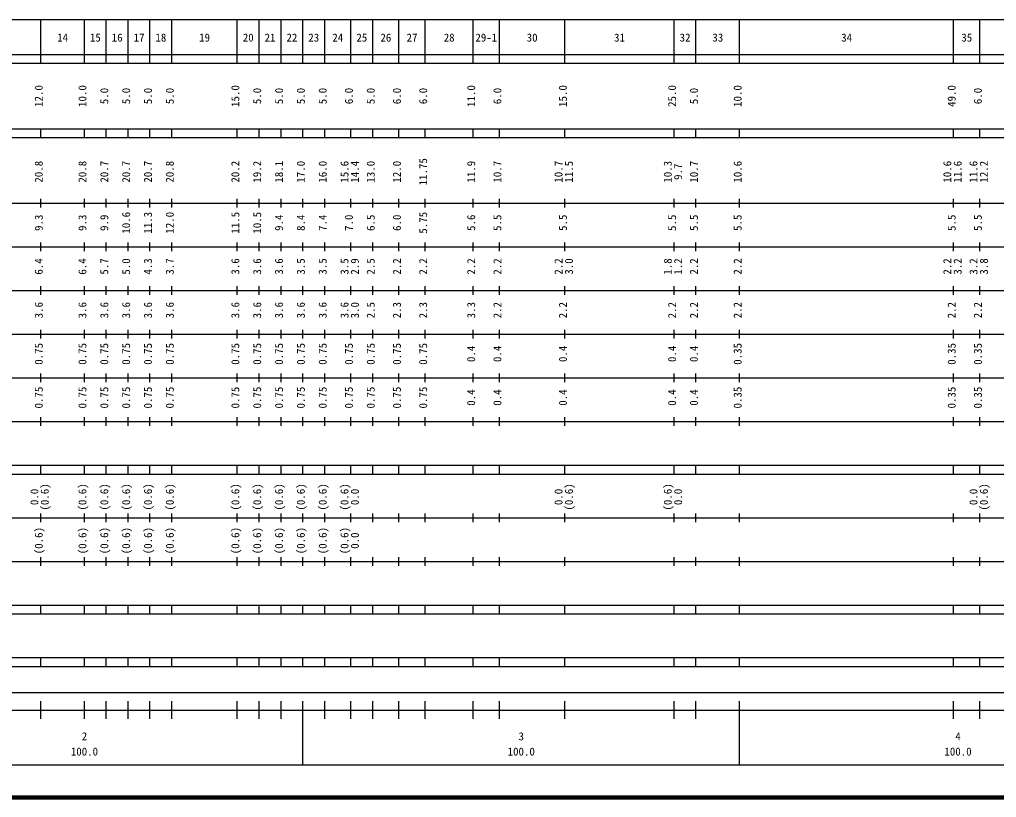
# Model space of a CAD drawing. Units: millimetres on the paper, enlarged 1000 times. Extents: x 40000 to 680000, y 20000 to 380000.
# Drawn here: x 203140 to 426799, y 20000 to 198000 of the extents above; entities that cross this region are included whole.
import ezdxf
from ezdxf.enums import TextEntityAlignment as Align

# ---------------------------------------------------------------- set-up
doc = ezdxf.new("R2010")
doc.units = ezdxf.units.MM
doc.header["$LTSCALE"] = 1000
doc.layers.add('M-TTL', color=2, linetype='Continuous', lineweight=140)
doc.layers.add('M-TTL-BAND', color=7, linetype='Continuous', lineweight=25)
doc.styles.add('ＭＳ ゴシック', font='')
doc.styles.get('ＭＳ ゴシック').set_extended_font_data('MS Gothic')

msp = doc.modelspace()

# ---------------------------------------------------------------- linework, layer by layer
at = {"layer": 'M-TTL'}
msp.add_line((40000, 20000), (680000, 20000), dxfattribs=at)
at = {"layer": 'M-TTL-BAND'}
for p, q in [((68000, 198000), (579000, 198000)), ((208000, 188000), (208000, 198000)), ((218000, 188000), (218000, 198000)), ((223000, 188000), (223000, 198000)), ((228000, 188000), (228000, 198000)), ((233000, 188000), (233000, 198000)), ((238000, 188000), (238000, 198000)), ((253000, 188000), (253000, 198000)), ((258000, 188000), (258000, 198000)), ((263000, 188000), (263000, 198000)), ((268000, 188000), (268000, 198000)), ((273000, 188000), (273000, 198000)), ((279000, 188000), (279000, 198000)), ((284000, 188000), (284000, 198000)), ((290000, 188000), (290000, 198000)), ((296000, 188000), (296000, 198000)), ((307000, 188000), (307000, 198000)), ((313000, 188000), (313000, 198000)), ((328000, 188000), (328000, 198000)), ((353000, 188000), (353000, 198000)), ((358000, 188000), (358000, 198000)), ((368000, 188000), (368000, 198000)), ((417000, 188000), (417000, 198000)), ((423000, 188000), (423000, 198000)), ((40000, 190000), (579000, 190000)), ((40000, 188000), (579000, 188000)), ((40000, 173000), (579000, 173000)), ((208000, 171000), (208000, 173000)), ((218000, 171000), (218000, 173000)), ((223000, 171000), (223000, 173000)), ((228000, 171000), (228000, 173000)), ((233000, 171000), (233000, 173000)), ((238000, 171000), (238000, 173000)), ((253000, 171000), (253000, 173000)), ((258000, 171000), (258000, 173000)), ((263000, 171000), (263000, 173000)), ((268000, 171000), (268000, 173000)), ((273000, 171000), (273000, 173000)), ((279000, 171000), (279000, 173000)), ((284000, 171000), (284000, 173000)), ((290000, 171000), (290000, 173000)), ((296000, 171000), (296000, 173000)), ((307000, 171000), (307000, 173000)), ((313000, 171000), (313000, 173000)), ((328000, 171000), (328000, 173000)), ((353000, 171000), (353000, 173000)), ((358000, 171000), (358000, 173000)), ((368000, 171000), (368000, 173000)), ((417000, 171000), (417000, 173000)), ((423000, 171000), (423000, 173000)), ((40000, 171000), (579000, 171000)), ((208000, 155000), (208000, 157000)), ((218000, 155000), (218000, 157000)), ((223000, 155000), (223000, 157000)), ((228000, 155000), (228000, 157000)), ((233000, 155000), (233000, 157000)), ((238000, 155000), (238000, 157000)), ((253000, 155000), (253000, 157000)), ((258000, 155000), (258000, 157000)), ((263000, 155000), (263000, 157000)), ((268000, 155000), (268000, 157000)), ((273000, 155000), (273000, 157000)), ((279000, 155000), (279000, 157000)), ((284000, 155000), (284000, 157000)), ((290000, 155000), (290000, 157000)), ((296000, 155000), (296000, 157000)), ((307000, 155000), (307000, 157000)), ((313000, 155000), (313000, 157000)), ((328000, 155000), (328000, 157000)), ((353000, 155000), (353000, 157000)), ((358000, 155000), (358000, 157000)), ((368000, 155000), (368000, 157000)), ((417000, 155000), (417000, 157000)), ((423000, 155000), (423000, 157000)), ((40000, 156000), (579000, 156000)), ((46000, 146000), (579000, 146000)), ((208000, 145000), (208000, 147000)), ((218000, 145000), (218000, 147000)), ((223000, 145000), (223000, 147000)), ((228000, 145000), (228000, 147000)), ((233000, 145000), (233000, 147000)), ((238000, 145000), (238000, 147000)), ((253000, 145000), (253000, 147000)), ((258000, 145000), (258000, 147000)), ((263000, 145000), (263000, 147000)), ((268000, 145000), (268000, 147000)), ((273000, 145000), (273000, 147000)), ((279000, 145000), (279000, 147000)), ((284000, 145000), (284000, 147000)), ((290000, 145000), (290000, 147000)), ((296000, 145000), (296000, 147000)), ((307000, 145000), (307000, 147000)), ((313000, 145000), (313000, 147000)), ((328000, 145000), (328000, 147000)), ((353000, 145000), (353000, 147000)), ((358000, 145000), (358000, 147000)), ((368000, 145000), (368000, 147000)), ((417000, 145000), (417000, 147000)), ((423000, 145000), (423000, 147000)), ((208000, 135000), (208000, 137000)), ((218000, 135000), (218000, 137000)), ((223000, 135000), (223000, 137000)), ((228000, 135000), (228000, 137000)), ((233000, 135000), (233000, 137000)), ((238000, 135000), (238000, 137000)), ((253000, 135000), (253000, 137000)), ((258000, 135000), (258000, 137000)), ((263000, 135000), (263000, 137000)), ((268000, 135000), (268000, 137000)), ((273000, 135000), (273000, 137000)), ((279000, 135000), (279000, 137000)), ((284000, 135000), (284000, 137000)), ((290000, 135000), (290000, 137000)), ((296000, 135000), (296000, 137000)), ((307000, 135000), (307000, 137000)), ((313000, 135000), (313000, 137000)), ((328000, 135000), (328000, 137000)), ((353000, 135000), (353000, 137000)), ((358000, 135000), (358000, 137000)), ((368000, 135000), (368000, 137000)), ((417000, 135000), (417000, 137000)), ((423000, 135000), (423000, 137000)), ((52000, 136000), (579000, 136000)), ((46000, 126000), (579000, 126000)), ((208000, 125000), (208000, 127000)), ((218000, 125000), (218000, 127000)), ((223000, 125000), (223000, 127000)), ((228000, 125000), (228000, 127000)), ((233000, 125000), (233000, 127000)), ((238000, 125000), (238000, 127000)), ((253000, 125000), (253000, 127000)), ((258000, 125000), (258000, 127000)), ((263000, 125000), (263000, 127000)), ((268000, 125000), (268000, 127000)), ((273000, 125000), (273000, 127000)), ((279000, 125000), (279000, 127000)), ((284000, 125000), (284000, 127000)), ((290000, 125000), (290000, 127000)), ((296000, 125000), (296000, 127000)), ((307000, 125000), (307000, 127000)), ((313000, 125000), (313000, 127000)), ((328000, 125000), (328000, 127000)), ((353000, 125000), (353000, 127000)), ((358000, 125000), (358000, 127000)), ((368000, 125000), (368000, 127000)), ((417000, 125000), (417000, 127000)), ((423000, 125000), (423000, 127000)), ((208000, 115000), (208000, 117000)), ((218000, 115000), (218000, 117000)), ((223000, 115000), (223000, 117000)), ((228000, 115000), (228000, 117000)), ((233000, 115000), (233000, 117000)), ((238000, 115000), (238000, 117000)), ((253000, 115000), (253000, 117000)), ((258000, 115000), (258000, 117000)), ((263000, 115000), (263000, 117000)), ((268000, 115000), (268000, 117000)), ((273000, 115000), (273000, 117000)), ((279000, 115000), (279000, 117000)), ((284000, 115000), (284000, 117000)), ((290000, 115000), (290000, 117000)), ((296000, 115000), (296000, 117000)), ((307000, 115000), (307000, 117000)), ((313000, 115000), (313000, 117000)), ((328000, 115000), (328000, 117000)), ((353000, 115000), (353000, 117000)), ((358000, 115000), (358000, 117000)), ((368000, 115000), (368000, 117000)), ((417000, 115000), (417000, 117000)), ((423000, 115000), (423000, 117000)), ((52000, 116000), (579000, 116000)), ((46000, 106000), (579000, 106000)), ((208000, 105000), (208000, 107000)), ((218000, 105000), (218000, 107000)), ((223000, 105000), (223000, 107000)), ((228000, 105000), (228000, 107000)), ((233000, 105000), (233000, 107000)), ((238000, 105000), (238000, 107000)), ((253000, 105000), (253000, 107000)), ((258000, 105000), (258000, 107000)), ((263000, 105000), (263000, 107000)), ((268000, 105000), (268000, 107000)), ((273000, 105000), (273000, 107000)), ((279000, 105000), (279000, 107000)), ((284000, 105000), (284000, 107000)), ((290000, 105000), (290000, 107000)), ((296000, 105000), (296000, 107000)), ((307000, 105000), (307000, 107000)), ((313000, 105000), (313000, 107000)), ((328000, 105000), (328000, 107000)), ((353000, 105000), (353000, 107000)), ((358000, 105000), (358000, 107000)), ((368000, 105000), (368000, 107000)), ((417000, 105000), (417000, 107000)), ((423000, 105000), (423000, 107000)), ((40000, 96000), (579000, 96000)), ((40000, 94000), (579000, 94000)), ((208000, 94000), (208000, 96000)), ((218000, 94000), (218000, 96000)), ((223000, 94000), (223000, 96000)), ((228000, 94000), (228000, 96000)), ((233000, 94000), (233000, 96000)), ((238000, 94000), (238000, 96000)), ((253000, 94000), (253000, 96000)), ((258000, 94000), (258000, 96000)), ((263000, 94000), (263000, 96000)), ((268000, 94000), (268000, 96000)), ((273000, 94000), (273000, 96000)), ((279000, 94000), (279000, 96000)), ((284000, 94000), (284000, 96000)), ((290000, 94000), (290000, 96000)), ((296000, 94000), (296000, 96000)), ((307000, 94000), (307000, 96000)), ((313000, 94000), (313000, 96000)), ((328000, 94000), (328000, 96000)), ((353000, 94000), (353000, 96000)), ((358000, 94000), (358000, 96000)), ((368000, 94000), (368000, 96000)), ((417000, 94000), (417000, 96000)), ((423000, 94000), (423000, 96000)), ((208000, 83000), (208000, 85000)), ((218000, 83000), (218000, 85000)), ((223000, 83000), (223000, 85000)), ((228000, 83000), (228000, 85000)), ((233000, 83000), (233000, 85000)), ((238000, 83000), (238000, 85000)), ((253000, 83000), (253000, 85000)), ((258000, 83000), (258000, 85000)), ((263000, 83000), (263000, 85000)), ((268000, 83000), (268000, 85000)), ((273000, 83000), (273000, 85000)), ((279000, 83000), (279000, 85000)), ((284000, 83000), (284000, 85000)), ((290000, 83000), (290000, 85000)), ((296000, 83000), (296000, 85000)), ((307000, 83000), (307000, 85000)), ((313000, 83000), (313000, 85000)), ((328000, 83000), (328000, 85000)), ((353000, 83000), (353000, 85000)), ((358000, 83000), (358000, 85000)), ((368000, 83000), (368000, 85000)), ((417000, 83000), (417000, 85000)), ((423000, 83000), (423000, 85000)), ((49000, 84000), (579000, 84000)), ((40000, 74000), (579000, 74000)), ((208000, 73000), (208000, 75000)), ((218000, 73000), (218000, 75000)), ((223000, 73000), (223000, 75000)), ((228000, 73000), (228000, 75000)), ((233000, 73000), (233000, 75000)), ((238000, 73000), (238000, 75000)), ((253000, 73000), (253000, 75000)), ((258000, 73000), (258000, 75000)), ((263000, 73000), (263000, 75000)), ((268000, 73000), (268000, 75000)), ((273000, 73000), (273000, 75000)), ((279000, 73000), (279000, 75000)), ((284000, 73000), (284000, 75000)), ((290000, 73000), (290000, 75000)), ((296000, 73000), (296000, 75000)), ((307000, 73000), (307000, 75000)), ((313000, 73000), (313000, 75000)), ((328000, 73000), (328000, 75000)), ((353000, 73000), (353000, 75000)), ((358000, 73000), (358000, 75000)), ((368000, 73000), (368000, 75000)), ((417000, 73000), (417000, 75000)), ((423000, 73000), (423000, 75000)), ((40000, 64000), (579000, 64000)), ((208000, 62000), (208000, 64000)), ((218000, 62000), (218000, 64000)), ((223000, 62000), (223000, 64000)), ((228000, 62000), (228000, 64000)), ((233000, 62000), (233000, 64000)), ((238000, 62000), (238000, 64000)), ((253000, 62000), (253000, 64000)), ((258000, 62000), (258000, 64000)), ((263000, 62000), (263000, 64000)), ((268000, 62000), (268000, 64000)), ((273000, 62000), (273000, 64000)), ((279000, 62000), (279000, 64000)), ((284000, 62000), (284000, 64000)), ((290000, 62000), (290000, 64000)), ((296000, 62000), (296000, 64000)), ((307000, 62000), (307000, 64000)), ((313000, 62000), (313000, 64000)), ((328000, 62000), (328000, 64000)), ((353000, 62000), (353000, 64000)), ((358000, 62000), (358000, 64000)), ((368000, 62000), (368000, 64000)), ((417000, 62000), (417000, 64000)), ((423000, 62000), (423000, 64000)), ((40000, 62000), (579000, 62000)), ((40000, 52000), (579000, 52000)), ((208000, 50000), (208000, 52000)), ((218000, 50000), (218000, 52000)), ((223000, 50000), (223000, 52000)), ((228000, 50000), (228000, 52000)), ((233000, 50000), (233000, 52000)), ((238000, 50000), (238000, 52000)), ((253000, 50000), (253000, 52000)), ((258000, 50000), (258000, 52000)), ((263000, 50000), (263000, 52000)), ((268000, 50000), (268000, 52000)), ((273000, 50000), (273000, 52000)), ((279000, 50000), (279000, 52000)), ((284000, 50000), (284000, 52000)), ((290000, 50000), (290000, 52000)), ((296000, 50000), (296000, 52000)), ((307000, 50000), (307000, 52000)), ((313000, 50000), (313000, 52000)), ((328000, 50000), (328000, 52000)), ((353000, 50000), (353000, 52000)), ((358000, 50000), (358000, 52000)), ((368000, 50000), (368000, 52000)), ((417000, 50000), (417000, 52000)), ((423000, 50000), (423000, 52000)), ((40000, 50000), (579000, 50000)), ((71000, 44000), (565000, 44000)), ((208000, 38000), (208000, 42000)), ((218000, 38000), (218000, 42000)), ((223000, 38000), (223000, 42000)), ((228000, 38000), (228000, 42000)), ((233000, 38000), (233000, 42000)), ((238000, 38000), (238000, 42000)), ((253000, 38000), (253000, 42000)), ((258000, 38000), (258000, 42000)), ((263000, 38000), (263000, 42000)), ((268000, 27500), (268000, 42000)), ((273000, 38000), (273000, 42000)), ((279000, 38000), (279000, 42000)), ((284000, 38000), (284000, 42000)), ((290000, 38000), (290000, 42000)), ((296000, 38000), (296000, 42000)), ((307000, 38000), (307000, 42000)), ((313000, 38000), (313000, 42000)), ((328000, 38000), (328000, 42000)), ((353000, 38000), (353000, 42000)), ((358000, 38000), (358000, 42000)), ((368000, 27500), (368000, 42000)), ((417000, 38000), (417000, 42000)), ((423000, 38000), (423000, 42000)), ((40000, 40000), (579000, 40000)), ((68000, 27500), (579000, 27500))]:
    msp.add_line(p, q, dxfattribs=at)

# ---------------------------------------------------------------- texts
at = {"layer": 'M-TTL-BAND', "style": 'ＭＳ ゴシック'}
for s, p in [('14', (213000, 192405)), ('15', (220500, 192405)), ('16', (225500, 192405)), ('17', (230500, 192405)), ('18', (235500, 192405)), ('19', (245500, 192405)), ('20', (255500, 192405)), ('21', (260500, 192405)), ('22', (265500, 192405)), ('23', (270500, 192405)), ('24', (276000, 192405)), ('25', (281500, 192405)), ('26', (287000, 192405)), ('27', (293000, 192405)), ('28', (301500, 192405)), ('29-1', (310000, 192405)), ('30', (320500, 192405)), ('31', (340500, 192405)), ('32', (355500, 192405)), ('33', (363000, 192405)), ('34', (392500, 192405)), ('35', (420000, 192405)), ('2', (218000, 32523)), ('3', (318000, 32523)), ('4', (418000, 32523)), ('100.0', (218000, 29033)), ('100.0', (318000, 29033)), ('100.0', (418000, 29033))]:
    msp.add_text(s, height=1833, dxfattribs=at).set_placement(p, align=Align.BOTTOM_CENTER)
for s, p in [('12.0', (209000, 180500)), ('10.0', (219000, 180500)), ('5.0', (224000, 180500)), ('5.0', (229000, 180500)), ('5.0', (234000, 180500)), ('5.0', (239000, 180500)), ('15.0', (254000, 180500)), ('5.0', (259000, 180500)), ('5.0', (264000, 180500)), ('5.0', (269000, 180500)), ('5.0', (274000, 180500)), ('6.0', (280000, 180500)), ('5.0', (285000, 180500)), ('6.0', (291000, 180500)), ('6.0', (297000, 180500)), ('11.0', (308000, 180500)), ('6.0', (314000, 180500)), ('15.0', (329000, 180500)), ('25.0', (354000, 180500)), ('5.0', (359000, 180500)), ('10.0', (369000, 180500)), ('49.0', (418000, 180500)), ('6.0', (424000, 180500)), ('20.8', (209000, 163174)), ('20.8', (219000, 163174)), ('20.7', (224000, 163174)), ('20.7', (229000, 163174)), ('20.7', (234000, 163174)), ('20.8', (239000, 163174)), ('20.2', (254000, 163174)), ('19.2', (259000, 163174)), ('18.1', (264000, 163174)), ('17.0', (269000, 163174)), ('16.0', (274000, 163174)), ('15.6', (279000, 163174)), ('14.4', (281370, 163174)), ('13.0', (285000, 163174)), ('12.0', (291000, 163174)), ('11.75', (297000, 163174)), ('11.9', (308000, 163174)), ('10.7', (314000, 163174)), ('10.7', (328000, 163174)), ('11.5', (330370, 163174)), ('10.3', (353000, 163174)), ('10.7', (359000, 163174)), ('10.6', (369000, 163174)), ('10.6', (417000, 163174)), ('11.6', (419370, 163174)), ('11.6', (423000, 163174)), ('12.2', (425370, 163174)), ('9.7', (355370, 163174)), ('9.3', (209000, 151500)), ('9.3', (219000, 151500)), ('9.9', (224000, 151500)), ('10.6', (229000, 151500)), ('11.3', (234000, 151500)), ('12.0', (239000, 151500)), ('11.5', (254000, 151500)), ('10.5', (259000, 151500)), ('9.4', (264000, 151500)), ('8.4', (269000, 151500)), ('7.4', (274000, 151500)), ('7.0', (280000, 151500)), ('6.5', (285000, 151500)), ('6.0', (291000, 151500)), ('5.75', (297000, 151500)), ('5.6', (308000, 151500)), ('5.5', (314000, 151500)), ('5.5', (329000, 151500)), ('5.5', (354000, 151500)), ('5.5', (359000, 151500)), ('5.5', (369000, 151500)), ('5.5', (418000, 151500)), ('5.5', (424000, 151500)), ('6.4', (209000, 141500)), ('6.4', (219000, 141500)), ('5.7', (224000, 141500)), ('5.0', (229000, 141500)), ('4.3', (234000, 141500)), ('3.7', (239000, 141500)), ('3.6', (254000, 141500)), ('3.6', (259000, 141500)), ('3.6', (264000, 141500)), ('3.5', (269000, 141500)), ('3.5', (274000, 141500)), ('3.5', (279000, 141500)), ('2.9', (281370, 141500)), ('2.5', (285000, 141500)), ('2.2', (291000, 141500)), ('2.2', (297000, 141500)), ('2.2', (308000, 141500)), ('2.2', (314000, 141500)), ('2.2', (328000, 141500)), ('3.0', (330370, 141500)), ('1.8', (353000, 141500)), ('1.2', (355370, 141500)), ('2.2', (359000, 141500)), ('2.2', (369000, 141500)), ('2.2', (417000, 141500)), ('3.2', (419370, 141500)), ('3.2', (423000, 141500)), ('3.8', (425370, 141500)), ('3.6', (209000, 131500)), ('3.6', (219000, 131500)), ('3.6', (224000, 131500)), ('3.6', (229000, 131500)), ('3.6', (234000, 131500)), ('3.6', (239000, 131500)), ('3.6', (254000, 131500)), ('3.6', (259000, 131500)), ('3.6', (264000, 131500)), ('3.6', (269000, 131500)), ('3.6', (274000, 131500)), ('3.6', (279000, 131500)), ('3.0', (281370, 131500)), ('2.5', (285000, 131500)), ('2.3', (291000, 131500)), ('2.3', (297000, 131500)), ('3.3', (308000, 131500)), ('2.2', (314000, 131500)), ('2.2', (329000, 131500)), ('2.2', (354000, 131500)), ('2.2', (359000, 131500)), ('2.2', (369000, 131500)), ('2.2', (418000, 131500)), ('2.2', (424000, 131500)), ('0.75', (209000, 121500)), ('0.75', (219000, 121500)), ('0.75', (224000, 121500)), ('0.75', (229000, 121500)), ('0.75', (234000, 121500)), ('0.75', (239000, 121500)), ('0.75', (254000, 121500)), ('0.75', (259000, 121500)), ('0.75', (264000, 121500)), ('0.75', (269000, 121500)), ('0.75', (274000, 121500)), ('0.75', (280000, 121500)), ('0.75', (285000, 121500)), ('0.75', (291000, 121500)), ('0.75', (297000, 121500)), ('0.4', (308000, 121500)), ('0.4', (314000, 121500)), ('0.4', (329000, 121500)), ('0.4', (354000, 121500)), ('0.4', (359000, 121500)), ('0.35', (369000, 121500)), ('0.35', (418000, 121500)), ('0.35', (424000, 121500)), ('0.75', (209000, 111500)), ('0.75', (219000, 111500)), ('0.75', (224000, 111500)), ('0.75', (229000, 111500)), ('0.75', (234000, 111500)), ('0.75', (239000, 111500)), ('0.75', (254000, 111500)), ('0.75', (259000, 111500)), ('0.75', (264000, 111500)), ('0.75', (269000, 111500)), ('0.75', (274000, 111500)), ('0.75', (280000, 111500)), ('0.75', (285000, 111500)), ('0.75', (291000, 111500)), ('0.75', (297000, 111500)), ('0.4', (308000, 111500)), ('0.4', (314000, 111500)), ('0.4', (329000, 111500)), ('0.4', (354000, 111500)), ('0.4', (359000, 111500)), ('0.35', (369000, 111500)), ('0.35', (418000, 111500)), ('0.35', (424000, 111500)), ('0.0', (208000, 88764)), ('(0.6)', (210370, 88764)), ('(0.6)', (219000, 88764)), ('(0.6)', (224000, 88764)), ('(0.6)', (229000, 88764)), ('(0.6)', (234000, 88764)), ('(0.6)', (239000, 88764)), ('(0.6)', (254000, 88764)), ('(0.6)', (259000, 88764)), ('(0.6)', (264000, 88764)), ('(0.6)', (269000, 88764)), ('(0.6)', (274000, 88764)), ('(0.6)', (279000, 88764)), ('0.0', (281370, 88764)), ('0.0', (328000, 88764)), ('(0.6)', (330370, 88764)), ('(0.6)', (353000, 88764)), ('0.0', (355370, 88764)), ('0.0', (423000, 88764)), ('(0.6)', (425370, 88764)), ('(0.6)', (209000, 78764)), ('(0.6)', (219000, 78764)), ('(0.6)', (224000, 78764)), ('(0.6)', (229000, 78764)), ('(0.6)', (234000, 78764)), ('(0.6)', (239000, 78764)), ('(0.6)', (254000, 78764)), ('(0.6)', (259000, 78764)), ('(0.6)', (264000, 78764)), ('(0.6)', (269000, 78764)), ('(0.6)', (274000, 78764)), ('(0.6)', (279000, 78764)), ('0.0', (281370, 78764))]:
    msp.add_text(s, height=1833, rotation=90, dxfattribs=at).set_placement(p, align=Align.BOTTOM_CENTER)

doc.saveas('drawing.dxf')
